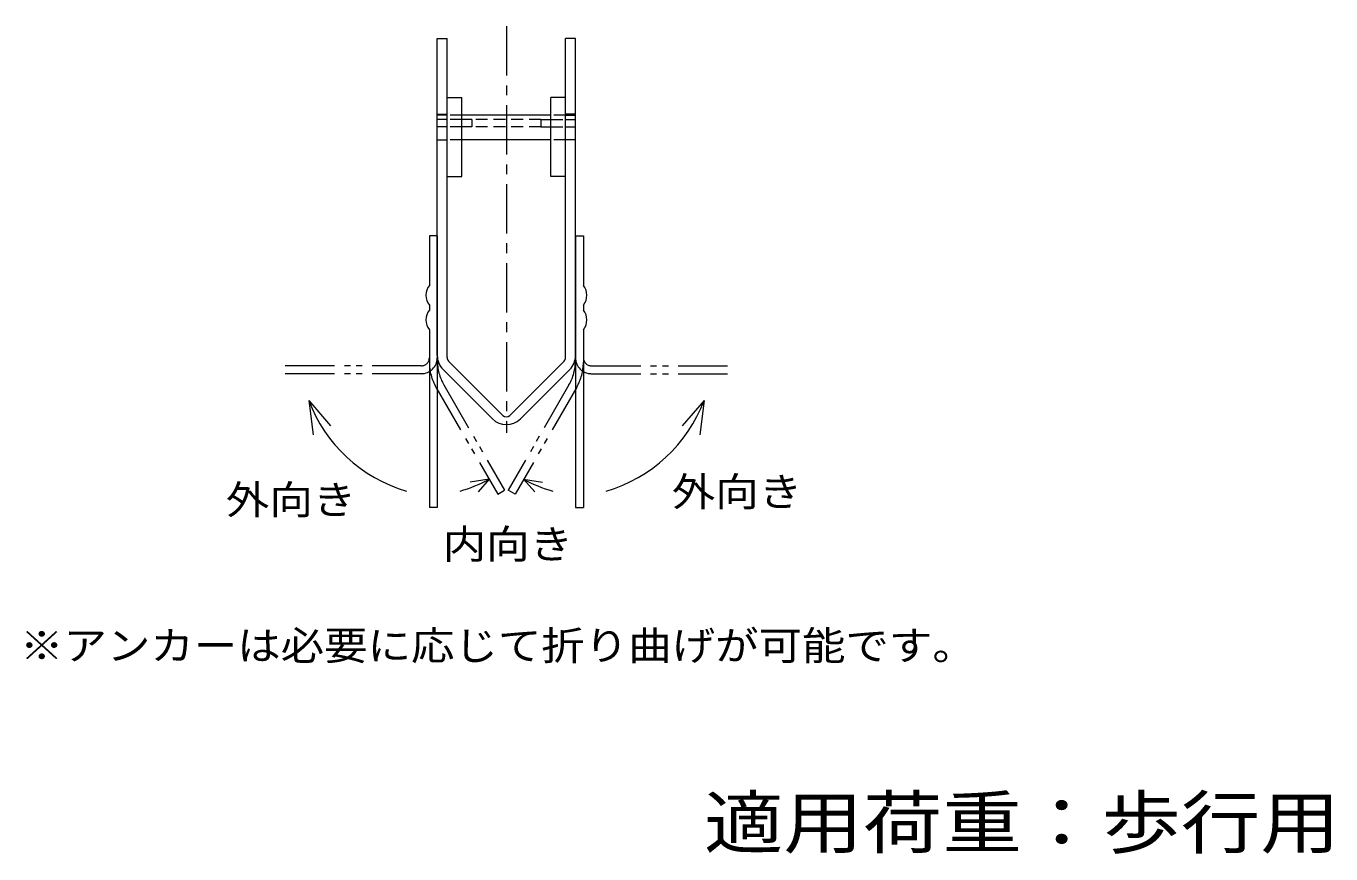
# Model space of a CAD drawing. Units: millimetres on the paper, enlarged 5 times, with parts at other scales. Extents: x -792 to 917, y -685 to 646.
# Drawn here: x 257 to 917, y -562 to -143 of the extents above; entities that cross this region are included whole.
import ezdxf
from ezdxf.enums import TextEntityAlignment as Align

# ---------------------------------------------------------------- set-up
doc = ezdxf.new("R2010")
doc.units = ezdxf.units.MM
doc.header["$LTSCALE"] = 5
for name, pattern in [('CHAIN1', [8, 5, -1, 1, -1]), ('DASHED1', [1.8, 1.2, -0.6]), ('DOUBLE_CHAIN1', [8.8, 5, -1, 0.6, -0.6, 0.6, -1])]:
    doc.linetypes.add(name, pattern=pattern)
for name, color, linetype, lineweight in [('D-0_通り芯', 4, 'Continuous', 9), ('D-1_躯体', 3, 'DASHED1', 9), ('D-5_建具', 7, 'Continuous', 9), ('D-6_間仕切', 134, 'Continuous', 5), ('D-7_木断面', 5, 'DASHED1', 5), ('D-A_インテリア', 1, 'Continuous', 5)]:
    doc.layers.add(name, color=color, linetype=linetype, lineweight=lineweight)
doc.layers.add('F-F_F-Fﾚｲﾔ', color=3, linetype='Continuous')
doc.styles.add('ＭＳ ゴシック', font='')
doc.styles.get('ＭＳ ゴシック').set_extended_font_data('MS Gothic')

msp = doc.modelspace()

# ---------------------------------------------------------------- linework, layer by layer
at = {"layer": 'D-0_通り芯', "linetype": 'CHAIN1'}
msp.add_line((500, -142.768), (500, -348.704), dxfattribs=at)
at = {"layer": 'D-0_通り芯'}
for p, q in [((465, -149.054), (470, -149.054)), ((465, -309.594), (465, -149.054)), ((470, -310.613), (470, -149.054)), ((535, -149.054), (530, -149.054)), ((530, -310.597), (530, -149.054)), ((535, -309.562), (535, -149.054)), ((492.929, -341.633), (467.929, -316.633)), ((470.732, -312.365), (498.232, -339.865)), ((529.268, -312.365), (501.768, -339.865)), ((532.071, -316.633), (507.071, -341.633))]:
    msp.add_line(p, q, dxfattribs=at)
at = {"layer": 'D-0_通り芯', "linetype": 'DASHED1'}
for p, q in [((465, -187.429), (470, -187.429)), ((535, -187.429), (530, -187.429)), ((465, -200.304), (470, -200.304)), ((535, -200.304), (530, -200.304))]:
    msp.add_line(p, q, dxfattribs=at)
at = {"layer": 'D-0_通り芯'}
for centre, radius, start, end in [((475, -309.562), 10, 180.18397, 225), ((525, -309.562), 10, 315, 0), ((472.5, -310.597), 2.5, 180.36794, 225), ((527.5, -310.597), 2.5, 315, 0), ((500, -334.562), 10, 225, 315), ((500, -338.097), 2.5, 225, 315)]:
    msp.add_arc(centre, radius, start, end, dxfattribs=at)
at = {"layer": 'D-1_躯体'}
for p, q in [((470, -187.804), (465, -187.804)), ((477.5, -187.804), (470, -187.804)), ((530, -187.804), (522.5, -187.804)), ((530, -187.804), (535, -187.804)), ((477.5, -200.304), (470, -200.304)), ((530, -200.304), (522.5, -200.304))]:
    msp.add_line(p, q, dxfattribs=at)
at = {"layer": 'D-1_躯体', "linetype": 'Continuous'}
for p, q in [((522.5, -187.804), (477.5, -187.804)), ((522.5, -200.304), (477.5, -200.304))]:
    msp.add_line(p, q, dxfattribs=at)
at = {"layer": 'D-5_建具'}
for p, q in [((399.915, -332.295), (402.128, -349.746)), ((399.915, -332.295), (411.03, -345.203)), ((600.085, -332.295), (588.97, -345.203)), ((600.085, -332.295), (597.872, -349.746)), ((491.275, -372.204), (481.679, -373.678)), ((491.275, -372.204), (485.659, -378.681)), ((508.725, -372.204), (518.321, -373.678)), ((508.725, -372.204), (514.341, -378.681))]:
    msp.add_line(p, q, dxfattribs=at)
for centre, start, end in [((470.42, -305.932), 200.50156, 253.82264), ((529.58, -305.932), 286.17736, 339.49844), ((455.58, -305.932), 286.17736, 298.30766), ((544.42, -305.932), 241.69234, 253.82264)]:
    msp.add_arc(centre, 75.273, start, end, dxfattribs=at)
at = {"layer": 'D-6_間仕切'}
for p, q in [((470, -178.866), (477.5, -178.866)), ((477.5, -218.866), (477.5, -178.866)), ((522.5, -218.866), (522.5, -178.866)), ((530, -178.866), (522.5, -178.866)), ((470, -218.866), (477.5, -218.866)), ((530, -218.866), (522.5, -218.866))]:
    msp.add_line(p, q, dxfattribs=at)
at = {"layer": 'D-7_木断面'}
for p, q in [((470, -190.054), (465, -190.054)), ((477.5, -190.054), (470, -190.054)), ((482.5, -190.054), (477.5, -190.054)), ((482.5, -190.054), (482.5, -193.804)), ((517.5, -190.054), (482.5, -190.054)), ((517.5, -190.054), (517.5, -193.804)), ((517.5, -190.054), (522.5, -190.054)), ((522.5, -190.054), (530, -190.054)), ((530, -190.054), (535, -190.054)), ((470, -193.804), (465, -193.804)), ((477.5, -193.804), (470, -193.804)), ((482.5, -193.804), (477.5, -193.804)), ((517.5, -193.804), (482.5, -193.804)), ((517.5, -193.804), (522.5, -193.804)), ((522.5, -193.804), (530, -193.804)), ((530, -193.804), (535, -193.804))]:
    msp.add_line(p, q, dxfattribs=at)
at = {"layer": 'D-A_インテリア'}
for p, q in [((461, -249.054), (461, -262.054)), ((465, -249.054), (461, -249.054)), ((465, -249.054), (465, -262.054)), ((535, -249.054), (535, -262.054)), ((535, -249.054), (539, -249.054)), ((539, -249.054), (539, -262.054)), ((461, -262.054), (461, -274.054)), ((465, -262.054), (465, -386.554)), ((535, -262.054), (535, -386.554)), ((539, -262.054), (539, -274.054)), ((461, -284.054), (461, -286.554)), ((539, -284.054), (539, -286.554)), ((461, -296.554), (461, -386.554)), ((539, -296.554), (539, -386.554)), ((465, -386.554), (461, -386.554)), ((535, -386.554), (539, -386.554))]:
    msp.add_line(p, q, dxfattribs=at)
at = {"layer": 'D-A_インテリア', "linetype": 'DOUBLE_CHAIN1'}
for p, q in [((457, -314.774), (386, -314.774)), ((543, -314.774), (614, -314.774)), ((457, -318.774), (386, -318.774)), ((543, -318.774), (614, -318.774)), ((464.349, -325.567), (495.606, -379.706)), ((468.349, -324.495), (499.07, -377.706)), ((531.651, -324.495), (500.929, -377.706)), ((535.651, -325.567), (504.394, -379.706)), ((495.606, -379.706), (499.07, -377.706)), ((504.394, -379.706), (500.929, -377.706))]:
    msp.add_line(p, q, dxfattribs=at)
at = {"layer": 'D-A_インテリア'}
for centre, start, end in [((467.268, -279.054), 141.41991, 218.58009), ((532.732, -279.054), 321.41991, 38.58009), ((467.268, -291.554), 141.41991, 218.58009), ((532.732, -291.554), 321.41991, 38.58009)]:
    msp.add_arc(centre, 8.018, start, end, dxfattribs=at)
at = {"layer": 'D-A_インテリア', "linetype": 'DOUBLE_CHAIN1'}
for centre, radius, start, end in [((457, -310.774), 8, 270, 0), ((457, -310.774), 4, 270, 0), ((486, -313.067), 25, 180, 210), ((490, -311.995), 25, 180, 210), ((510, -311.995), 25, 330, 0), ((543, -310.774), 8, 180, 270), ((514, -313.067), 25, 330, 0), ((543, -310.774), 4, 180, 270)]:
    msp.add_arc(centre, radius, start, end, dxfattribs=at)

# ---------------------------------------------------------------- texts
at = {"layer": 'D-5_建具', "color": 2, "style": 'ＭＳ ゴシック', "width": 1.1}
for s, p in [('外向き', (583.786, -390.282)), ('外向き', (357.998, -394.352)), ('内向き', (467.77, -416.824)), ('※アンカーは必要に応じて折り曲げが可能です。', (253.75, -468.178))]:
    msp.add_text(s, height=14.66, dxfattribs=at).set_placement(p, align=Align.BOTTOM_LEFT)
at = {"layer": 'F-F_F-Fﾚｲﾔ', "style": 'ＭＳ ゴシック', "width": 1.15}
msp.add_text('適用荷重：歩行用', height=25.66, dxfattribs=at).set_placement((600, -566.554), align=Align.BOTTOM_LEFT)

doc.saveas('drawing.dxf')
